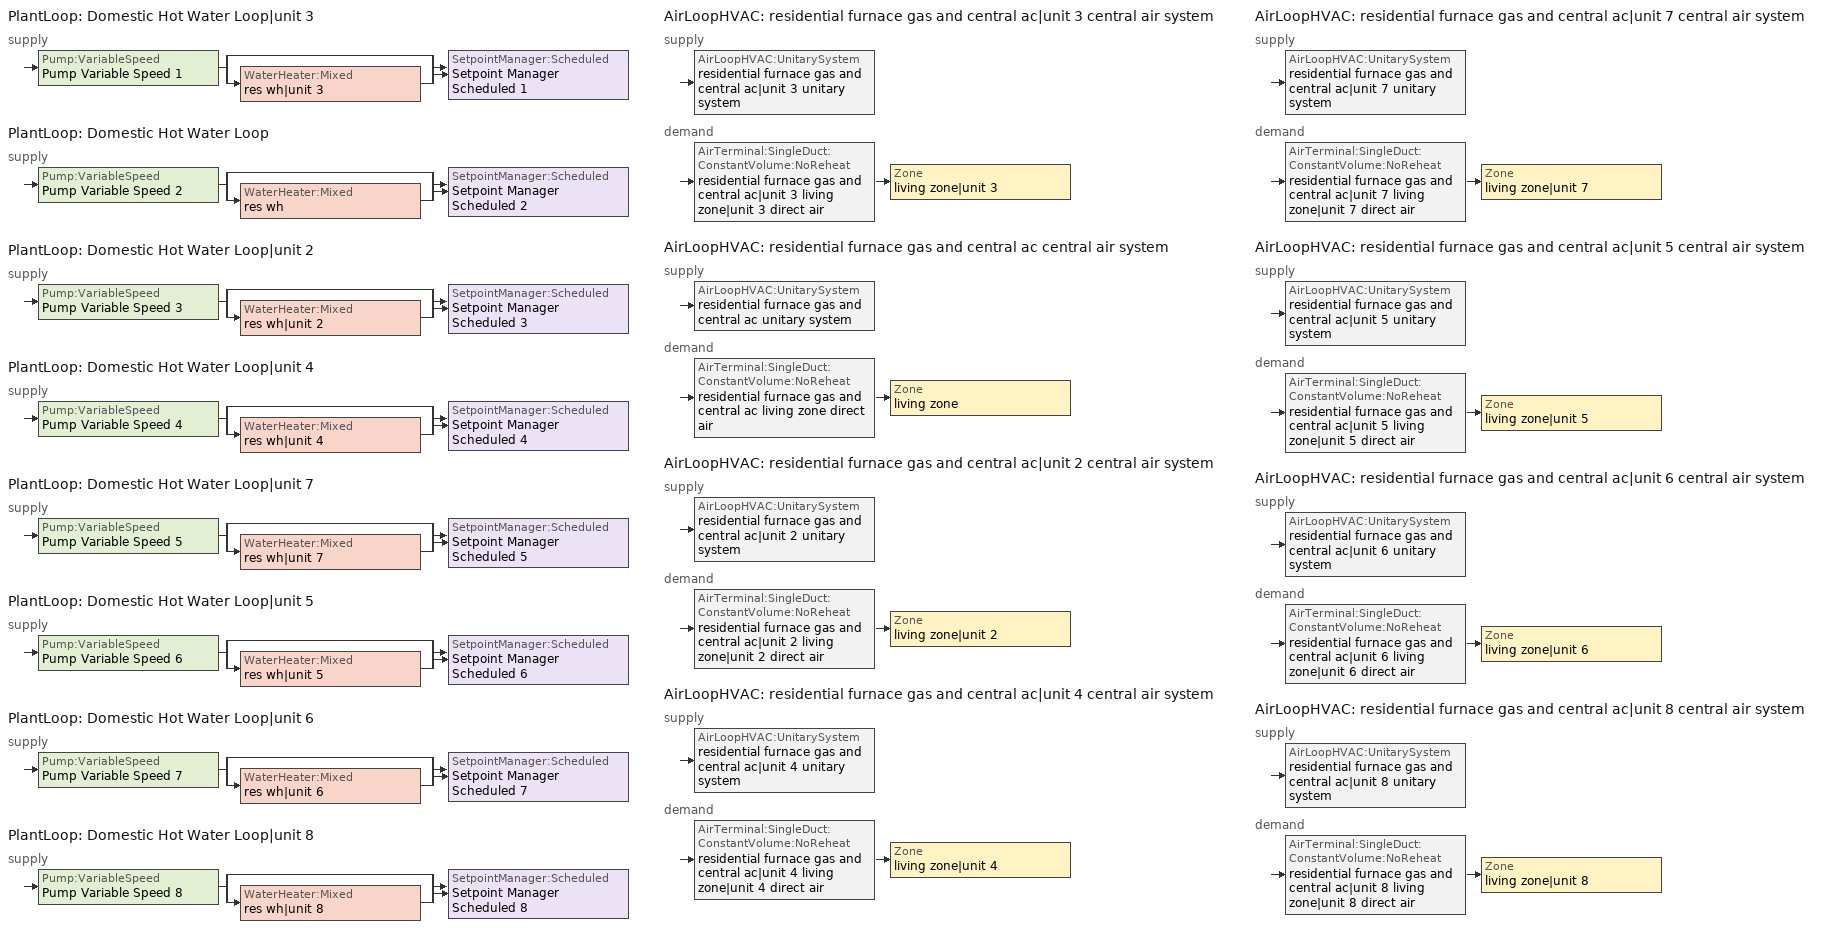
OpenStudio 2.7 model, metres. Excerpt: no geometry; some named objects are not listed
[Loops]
PlantLoop 'Domestic Hot Water Loop|unit 3'
 supply: Pump:VariableSpeed 'Pump Variable Speed 1' > split
  | bypass
  | WaterHeater:Mixed 'res wh|unit 3'
  join > SetpointManager:Scheduled 'Setpoint Manager Scheduled 1'
PlantLoop 'Domestic Hot Water Loop'
 supply: Pump:VariableSpeed 'Pump Variable Speed 2' > split
  | bypass
  | WaterHeater:Mixed 'res wh'
  join > SetpointManager:Scheduled 'Setpoint Manager Scheduled 2'
PlantLoop 'Domestic Hot Water Loop|unit 2'
 supply: Pump:VariableSpeed 'Pump Variable Speed 3' > split
  | bypass
  | WaterHeater:Mixed 'res wh|unit 2'
  join > SetpointManager:Scheduled 'Setpoint Manager Scheduled 3'
PlantLoop 'Domestic Hot Water Loop|unit 4'
 supply: Pump:VariableSpeed 'Pump Variable Speed 4' > split
  | bypass
  | WaterHeater:Mixed 'res wh|unit 4'
  join > SetpointManager:Scheduled 'Setpoint Manager Scheduled 4'
PlantLoop 'Domestic Hot Water Loop|unit 7'
 supply: Pump:VariableSpeed 'Pump Variable Speed 5' > split
  | bypass
  | WaterHeater:Mixed 'res wh|unit 7'
  join > SetpointManager:Scheduled 'Setpoint Manager Scheduled 5'
PlantLoop 'Domestic Hot Water Loop|unit 5'
 supply: Pump:VariableSpeed 'Pump Variable Speed 6' > split
  | bypass
  | WaterHeater:Mixed 'res wh|unit 5'
  join > SetpointManager:Scheduled 'Setpoint Manager Scheduled 6'
PlantLoop 'Domestic Hot Water Loop|unit 6'
 supply: Pump:VariableSpeed 'Pump Variable Speed 7' > split
  | bypass
  | WaterHeater:Mixed 'res wh|unit 6'
  join > SetpointManager:Scheduled 'Setpoint Manager Scheduled 7'
PlantLoop 'Domestic Hot Water Loop|unit 8'
 supply: Pump:VariableSpeed 'Pump Variable Speed 8' > split
  | bypass
  | WaterHeater:Mixed 'res wh|unit 8'
  join > SetpointManager:Scheduled 'Setpoint Manager Scheduled 8'
AirLoopHVAC 'residential furnace gas and central ac|unit 3 central air system'
 supply: AirLoopHVAC:UnitarySystem 'residential furnace gas and central ac|unit 3 unitary system'
 demand: AirTerminal:SingleDuct:ConstantVolume:NoReheat 'residential furnace gas and central ac|unit 3 living zone|unit 3 direct air' > Zone 'living zone|unit 3'
AirLoopHVAC 'residential furnace gas and central ac central air system'
 supply: AirLoopHVAC:UnitarySystem 'residential furnace gas and central ac unitary system'
 demand: AirTerminal:SingleDuct:ConstantVolume:NoReheat 'residential furnace gas and central ac living zone direct air' > Zone 'living zone'
AirLoopHVAC 'residential furnace gas and central ac|unit 2 central air system'
 supply: AirLoopHVAC:UnitarySystem 'residential furnace gas and central ac|unit 2 unitary system'
 demand: AirTerminal:SingleDuct:ConstantVolume:NoReheat 'residential furnace gas and central ac|unit 2 living zone|unit 2 direct air' > Zone 'living zone|unit 2'
AirLoopHVAC 'residential furnace gas and central ac|unit 4 central air system'
 supply: AirLoopHVAC:UnitarySystem 'residential furnace gas and central ac|unit 4 unitary system'
 demand: AirTerminal:SingleDuct:ConstantVolume:NoReheat 'residential furnace gas and central ac|unit 4 living zone|unit 4 direct air' > Zone 'living zone|unit 4'
AirLoopHVAC 'residential furnace gas and central ac|unit 7 central air system'
 supply: AirLoopHVAC:UnitarySystem 'residential furnace gas and central ac|unit 7 unitary system'
 demand: AirTerminal:SingleDuct:ConstantVolume:NoReheat 'residential furnace gas and central ac|unit 7 living zone|unit 7 direct air' > Zone 'living zone|unit 7'
AirLoopHVAC 'residential furnace gas and central ac|unit 5 central air system'
 supply: AirLoopHVAC:UnitarySystem 'residential furnace gas and central ac|unit 5 unitary system'
 demand: AirTerminal:SingleDuct:ConstantVolume:NoReheat 'residential furnace gas and central ac|unit 5 living zone|unit 5 direct air' > Zone 'living zone|unit 5'
AirLoopHVAC 'residential furnace gas and central ac|unit 6 central air system'
 supply: AirLoopHVAC:UnitarySystem 'residential furnace gas and central ac|unit 6 unitary system'
 demand: AirTerminal:SingleDuct:ConstantVolume:NoReheat 'residential furnace gas and central ac|unit 6 living zone|unit 6 direct air' > Zone 'living zone|unit 6'
AirLoopHVAC 'residential furnace gas and central ac|unit 8 central air system'
 supply: AirLoopHVAC:UnitarySystem 'residential furnace gas and central ac|unit 8 unitary system'
 demand: AirTerminal:SingleDuct:ConstantVolume:NoReheat 'residential furnace gas and central ac|unit 8 living zone|unit 8 direct air' > Zone 'living zone|unit 8'
[Sizing:Zone] Zone Cooling Design Supply Air Temperature Input Method=SupplyAirTemperature; Zone Cooling Design Supply Air Temperature {C}=14; Zone Cooling Design Supply Air Temperature Difference {deltaC}=11.11; Zone Heating Design Supply Air Temperature Input Method=SupplyAirTemperature; Zone Heating Design Supply Air Temperature {C}=40; Zone Heating Design Supply Air Temperature Difference {deltaC}=11.11; Zone Cooling Design Supply Air Humidity Ratio {kg-H2O/kg-air}=0.0085; Zone Heating Design Supply Air Humidity Ratio {kg-H2O/kg-air}=0.008; Cooling Design Air Flow Method=DesignDay; Heating Design Air Flow Method=DesignDay; Account for Dedicated Outdoor Air System=No; Dedicated Outdoor Air System Control Strategy=NeutralSupplyAir; Dedicated Outdoor Air Low Setpoint Temperature for Design {C}=autosize; Dedicated Outdoor Air High Setpoint Temperature for Design {C}=autosize
living zone; living zone|unit 2; living zone|unit 3; living zone|unit 4; living zone|unit 5; living zone|unit 6; living zone|unit 7; living zone|unit 8
[Zone equipment]
living zone: residential furnace gas and central ac living zone direct air
living zone|unit 2: residential furnace gas and central ac|unit 2 living zone|unit 2 direct air
living zone|unit 3: residential furnace gas and central ac|unit 3 living zone|unit 3 direct air
living zone|unit 4: residential furnace gas and central ac|unit 4 living zone|unit 4 direct air
living zone|unit 5: residential furnace gas and central ac|unit 5 living zone|unit 5 direct air
living zone|unit 6: residential furnace gas and central ac|unit 6 living zone|unit 6 direct air
living zone|unit 7: residential furnace gas and central ac|unit 7 living zone|unit 7 direct air
living zone|unit 8: residential furnace gas and central ac|unit 8 living zone|unit 8 direct air
[PlantLoop] Glycol Concentration=0; Maximum Loop Flow Rate {m3/s}=0.01; Plant Loop Volume {m3}=0.003; Load Distribution Scheme=Optimal
Domestic Hot Water Loop|unit 3; Domestic Hot Water Loop; Domestic Hot Water Loop|unit 2; Domestic Hot Water Loop|unit 4; Domestic Hot Water Loop|unit 7; Domestic Hot Water Loop|unit 5; Domestic Hot Water Loop|unit 6; Domestic Hot Water Loop|unit 8
[Sizing:Plant] Loop Type=Heating; Design Loop Exit Temperature {C}=52.6667; Loop Design Temperature Difference {deltaC}=5.55556; Sizing Option=NonCoincident; Zone Timesteps in Averaging Window=1; Coincident Sizing Factor Mode=None
Domestic Hot Water Loop|unit 3; Domestic Hot Water Loop; Domestic Hot Water Loop|unit 2; Domestic Hot Water Loop|unit 4; Domestic Hot Water Loop|unit 7; Domestic Hot Water Loop|unit 5; Domestic Hot Water Loop|unit 6; Domestic Hot Water Loop|unit 8
[Pump:VariableSpeed] Rated Flow Rate {m3/s}=0.01; Rated Pump Head {Pa}=1; Rated Power Consumption {W}=0; Motor Efficiency=1; Fraction of Motor Inefficiencies to Fluid Stream=0; Coefficient 1 of the Part Load Performance Curve=0; Coefficient 2 of the Part Load Performance Curve=1; Coefficient 3 of the Part Load Performance Curve=0; Coefficient 4 of the Part Load Performance Curve=0; Pump Control Type=Intermittent; Skin Loss Radiative Fraction=0.5; Design Power Sizing Method=PowerPerFlowPerPressure; Design Electric Power per Unit Flow Rate {W/(m3/s)}=348701.1; Design Shaft Power per Unit Flow Rate per Unit Head {W-s/m3-Pa}=1.28205; Design Minimum Flow Rate Fraction=0
Pump Variable Speed 1; Pump Variable Speed 2; Pump Variable Speed 3; Pump Variable Speed 4; Pump Variable Speed 5; Pump Variable Speed 6; Pump Variable Speed 7; Pump Variable Speed 8
[SetpointManager:Scheduled] Control Variable=Temperature
Name | Schedule
Setpoint Manager Scheduled 1 | dhw temp
Setpoint Manager Scheduled 2 | dhw temp 1
Setpoint Manager Scheduled 3 | dhw temp 2
Setpoint Manager Scheduled 4 | dhw temp 3
Setpoint Manager Scheduled 5 | dhw temp 4
Setpoint Manager Scheduled 6 | dhw temp 5
Setpoint Manager Scheduled 7 | dhw temp 6
Setpoint Manager Scheduled 8 | dhw temp 7
[WaterHeater:Mixed] Tank Volume {m3}=0.143846; Deadband Temperature Difference {deltaC}=2; Maximum Temperature Limit {C}=99; Heater Control Type=Cycle; Heater Maximum Capacity {W}=11722.8; Heater Minimum Capacity {W}=0; Heater Fuel Type=NaturalGas; Heater Thermal Efficiency=0.773298; Off Cycle Parasitic Fuel Consumption Rate {W}=0; Off Cycle Parasitic Fuel Type=Electricity; Off Cycle Parasitic Heat Fraction to Tank=0; On Cycle Parasitic Fuel Consumption Rate {W}=0; On Cycle Parasitic Fuel Type=Electricity; On Cycle Parasitic Heat Fraction to Tank=0; Ambient Temperature Indicator=ThermalZone; Ambient Temperature Thermal Zone=unfinished basement zone; Off Cycle Loss Coefficient to Ambient Temperature {W/K}=4.15693; Off Cycle Loss Fraction to Thermal Zone=0.64; On Cycle Loss Coefficient to Ambient Temperature {W/K}=4.15693; On Cycle Loss Fraction to Thermal Zone=1; Use Side Effectiveness=1; Source Side Effectiveness=1; Use Side Design Flow Rate {m3/s}=autosize; Source Side Design Flow Rate {m3/s}=autosize; Indirect Water Heating Recovery Time {hr}=1.5; Source Side Flow Control Mode=IndirectHeatPrimarySetpoint
Name | Setpoint Temperature Schedule
res wh|unit 3 | WH Setpoint Temp
res wh | WH Setpoint Temp 1
res wh|unit 2 | WH Setpoint Temp 2
res wh|unit 4 | WH Setpoint Temp 3
res wh|unit 7 | WH Setpoint Temp 4
res wh|unit 5 | WH Setpoint Temp 5
res wh|unit 6 | WH Setpoint Temp 6
res wh|unit 8 | WH Setpoint Temp 7
[Coil:Heating:Gas] Availability Schedule=residential heating season; Gas Burner Efficiency=0.78; Nominal Capacity {W}=AutoSize; Parasitic Electric Load {W}=76; Parasitic Gas Load {W}=0; Fuel Type=NaturalGas
residential furnace gas|unit 3 heating coil; residential furnace gas heating coil; residential furnace gas|unit 2 heating coil; residential furnace gas|unit 4 heating coil; residential furnace gas|unit 7 heating coil; residential furnace gas|unit 5 heating coil; residential furnace gas|unit 6 heating coil; residential furnace gas|unit 8 heating coil
[Coil:Cooling:DX:SingleSpeed] Availability Schedule=residential cooling season; Rated Total Cooling Capacity {W}=autosize; Rated Sensible Heat Ratio=0.740403; Rated COP {W/W}=3.95054; Rated Air Flow Rate {m3/s}=autosize; Rated Evaporator Fan Power Per Volume Flow Rate {W/(m3/s)}=773.391; Nominal Time for Condensate Removal to Begin {s}=1000; Ratio of Initial Moisture Evaporation Rate and Steady State Latent Capacity=1.5; Maximum Cycling Rate {cycles/hr}=3; Latent Capacity Time Constant {s}=45; Condenser Type=AirCooled; Evaporative Condenser Effectiveness=0; Evaporative Condenser Air Flow Rate {m3/s}=Autosize; Evaporative Condenser Pump Rated Power Consumption {W}=Autosize; Crankcase Heater Capacity {W}=0; Maximum Outdoor Dry-Bulb Temperature for Crankcase Heater Operation {C}=12.7778; Basin Heater Capacity {W/K}=0; Basin Heater Setpoint Temperature {C}=10
Name | Total Cooling Capacity Function of Temperature Curve | Total Cooling Capacity Function of Flow Fraction Curve | Energy Input Ratio Function of Temperature Curve | Energy Input Ratio Function of Flow Fraction Curve | Part Load Fraction Correlation Curve
residential central ac|unit 3 cooling coil | Cool-Cap-fT1 | Cool-Cap-fFF1 | Cool-EIR-fT1 | Cool-EIR-fFF1 | Cool-PLF-fPLR1
residential central ac cooling coil | Cool-Cap-fT1 1 | Cool-Cap-fFF1 1 | Cool-EIR-fT1 1 | Cool-EIR-fFF1 1 | Cool-PLF-fPLR1 1
residential central ac|unit 2 cooling coil | Cool-Cap-fT1 2 | Cool-Cap-fFF1 2 | Cool-EIR-fT1 2 | Cool-EIR-fFF1 2 | Cool-PLF-fPLR1 2
residential central ac|unit 4 cooling coil | Cool-Cap-fT1 3 | Cool-Cap-fFF1 3 | Cool-EIR-fT1 3 | Cool-EIR-fFF1 3 | Cool-PLF-fPLR1 3
residential central ac|unit 7 cooling coil | Cool-Cap-fT1 4 | Cool-Cap-fFF1 4 | Cool-EIR-fT1 4 | Cool-EIR-fFF1 4 | Cool-PLF-fPLR1 4
residential central ac|unit 5 cooling coil | Cool-Cap-fT1 5 | Cool-Cap-fFF1 5 | Cool-EIR-fT1 5 | Cool-EIR-fFF1 5 | Cool-PLF-fPLR1 5
residential central ac|unit 6 cooling coil | Cool-Cap-fT1 6 | Cool-Cap-fFF1 6 | Cool-EIR-fT1 6 | Cool-EIR-fFF1 6 | Cool-PLF-fPLR1 6
residential central ac|unit 8 cooling coil | Cool-Cap-fT1 7 | Cool-Cap-fFF1 7 | Cool-EIR-fT1 7 | Cool-EIR-fFF1 7 | Cool-PLF-fPLR1 7
[Fan:OnOff] Availability Schedule=Always On Discrete; Fan Total Efficiency=0.75; Pressure Rise {Pa}=794.58; Maximum Flow Rate {m3/s}=autosize; Motor Efficiency=1; Motor In Airstream Fraction=1
Name | Fan Power Ratio Function of Speed Ratio Curve | Fan Efficiency Ratio Function of Speed Ratio Curve
residential furnace gas and central ac|unit 3 supply fan | Fan On Off Power Curve 8 | Fan On Off Efficiency Curve 8
residential furnace gas and central ac supply fan | Fan On Off Power Curve 9 | Fan On Off Efficiency Curve 9
residential furnace gas and central ac|unit 2 supply fan | Fan On Off Power Curve 10 | Fan On Off Efficiency Curve 10
residential furnace gas and central ac|unit 4 supply fan | Fan On Off Power Curve 11 | Fan On Off Efficiency Curve 11
residential furnace gas and central ac|unit 7 supply fan | Fan On Off Power Curve 12 | Fan On Off Efficiency Curve 12
residential furnace gas and central ac|unit 5 supply fan | Fan On Off Power Curve 13 | Fan On Off Efficiency Curve 13
residential furnace gas and central ac|unit 6 supply fan | Fan On Off Power Curve 14 | Fan On Off Efficiency Curve 14
residential furnace gas and central ac|unit 8 supply fan | Fan On Off Power Curve 15 | Fan On Off Efficiency Curve 15
[AirLoopHVAC:UnitarySystem] Control Type=Load; Dehumidification Control Type=None; Availability Schedule=Always On Discrete; Fan Placement=BlowThrough; Supply Air Fan Operating Mode Schedule=Always Off Discrete; DX Heating Coil Sizing Ratio=1; Use DOAS DX Cooling Coil=No; DOAS DX Cooling Coil Leaving Minimum Air Temperature {C}=2; Latent Load Control=SensibleOnlyLoadControl; Supply Air Flow Rate During Cooling Operation {m3/s}=autosize; Supply Air Flow Rate During Heating Operation {m3/s}=autosize; Supply Air Flow Rate When No Cooling or Heating is Required {m3/s}=0; Maximum Supply Air Temperature {C}=48.8889; Maximum Outdoor Dry-Bulb Temperature for Supplemental Heater Operation {C}=21; Maximum Cycling Rate {cycles/hr}=2.5; Heat Pump Time Constant {s}=60; Fraction of On-Cycle Power Use=0.01; Heat Pump Fan Delay Time {s}=60; Ancilliary On-Cycle Electric Power {W}=0; Ancilliary Off-Cycle Electric Power {W}=0
Name | Controlling Zone or Thermostat Location | Supply Fan | Heating Coil | Cooling Coil
residential furnace gas and central ac|unit 3 unitary system | living zone|unit 3 | residential furnace gas and central ac|unit 3 supply fan | residential furnace gas|unit 3 heating coil | residential central ac|unit 3 cooling coil
residential furnace gas and central ac unitary system | living zone | residential furnace gas and central ac supply fan | residential furnace gas heating coil | residential central ac cooling coil
residential furnace gas and central ac|unit 2 unitary system | living zone|unit 2 | residential furnace gas and central ac|unit 2 supply fan | residential furnace gas|unit 2 heating coil | residential central ac|unit 2 cooling coil
residential furnace gas and central ac|unit 4 unitary system | living zone|unit 4 | residential furnace gas and central ac|unit 4 supply fan | residential furnace gas|unit 4 heating coil | residential central ac|unit 4 cooling coil
residential furnace gas and central ac|unit 7 unitary system | living zone|unit 7 | residential furnace gas and central ac|unit 7 supply fan | residential furnace gas|unit 7 heating coil | residential central ac|unit 7 cooling coil
residential furnace gas and central ac|unit 5 unitary system | living zone|unit 5 | residential furnace gas and central ac|unit 5 supply fan | residential furnace gas|unit 5 heating coil | residential central ac|unit 5 cooling coil
residential furnace gas and central ac|unit 6 unitary system | living zone|unit 6 | residential furnace gas and central ac|unit 6 supply fan | residential furnace gas|unit 6 heating coil | residential central ac|unit 6 cooling coil
residential furnace gas and central ac|unit 8 unitary system | living zone|unit 8 | residential furnace gas and central ac|unit 8 supply fan | residential furnace gas|unit 8 heating coil | residential central ac|unit 8 cooling coil
[AirLoopHVAC] Availability Schedule=Always On Discrete; Design Supply Air Flow Rate {m3/s}=AutoSize
residential furnace gas and central ac|unit 3 central air system; residential furnace gas and central ac central air system; residential furnace gas and central ac|unit 2 central air system; residential furnace gas and central ac|unit 4 central air system; residential furnace gas and central ac|unit 7 central air system; residential furnace gas and central ac|unit 5 central air system; residential furnace gas and central ac|unit 6 central air system; residential furnace gas and central ac|unit 8 central air system
[Sizing:System] Type of Load to Size On=Sensible; Design Outdoor Air Flow Rate {m3/s}=Autosize; Central Heating Maximum System Air Flow Ratio=0.3; Preheat Design Temperature {C}=7; Preheat Design Humidity Ratio {kg-H2O/kg-Air}=0.008; Precool Design Temperature {C}=12.8; Precool Design Humidity Ratio {kg-H2O/kg-Air}=0.008; Central Cooling Design Supply Air Temperature {C}=12.8; Central Heating Design Supply Air Temperature {C}=16.7; Sizing Option=NonCoincident; 100% Outdoor Air in Cooling=Yes; 100% Outdoor Air in Heating=Yes; Central Cooling Design Supply Air Humidity Ratio {kg-H2O/kg-Air}=0.0085; Central Heating Design Supply Air Humidity Ratio {kg-H2O/kg-Air}=0.008; Cooling Design Air Flow Method=DesignDay; Cooling Design Air Flow Rate {m3/s}=0; Heating Design Air Flow Method=DesignDay; Heating Design Air Flow Rate {m3/s}=0; System Outdoor Air Method=ZoneSum; Zone Maximum Outdoor Air Fraction=1; Cooling Supply Air Flow Rate Per Floor Area {m3/s-m2}=0.00996765; Cooling Fraction of Autosized Cooling Supply Air Flow Rate=1; Cooling Supply Air Flow Rate Per Unit Cooling Capacity {m3/s-W}=3.94755e-05; Heating Supply Air Flow Rate Per Floor Area {m3/s-m2}=0.00996765; Heating Fraction of Autosized Heating Supply Air Flow Rate=1; Heating Fraction of Autosized Cooling Supply Air Flow Rate=1; Heating Supply Air Flow Rate Per Unit Heating Capacity {m3/s-W}=3.15882e-05; Cooling Design Capacity Method=CoolingDesignCapacity; Cooling Design Capacity {W}=autosize; Cooling Design Capacity Per Floor Area {W/m2}=234.7; Fraction of Autosized Cooling Design Capacity=1; Heating Design Capacity Method=HeatingDesignCapacity; Heating Design Capacity {W}=autosize; Heating Design Capacity Per Floor Area {W/m2}=157; Fraction of Autosized Heating Design Capacity=1; Central Cooling Capacity Control Method=OnOff
residential furnace gas and central ac|unit 3 central air system; residential furnace gas and central ac central air system; residential furnace gas and central ac|unit 2 central air system; residential furnace gas and central ac|unit 4 central air system; residential furnace gas and central ac|unit 7 central air system; residential furnace gas and central ac|unit 5 central air system; residential furnace gas and central ac|unit 6 central air system; residential furnace gas and central ac|unit 8 central air system
[AirTerminal:SingleDuct:ConstantVolume:NoReheat] Availability Schedule=Always On Discrete; Maximum Air Flow Rate {m3/s}=AutoSize
residential furnace gas and central ac|unit 3 living zone|unit 3 direct air; residential furnace gas and central ac living zone direct air; residential furnace gas and central ac|unit 2 living zone|unit 2 direct air; residential furnace gas and central ac|unit 4 living zone|unit 4 direct air; residential furnace gas and central ac|unit 7 living zone|unit 7 direct air; residential furnace gas and central ac|unit 5 living zone|unit 5 direct air; residential furnace gas and central ac|unit 6 living zone|unit 6 direct air; residential furnace gas and central ac|unit 8 living zone|unit 8 direct air
[EnergyManagementSystem:Sensor]
Name | Output Variable or Output Meter Index Key | Output Variable or Output Meter
res_af_3_tin_s | living zone|unit 3 | Zone Mean Air Temperature
res_af_3_tt_s | living zone|unit 3 | Zone Outdoor Air Drybulb Temperature
res_ds_3_win_s | living zone|unit 3 | Zone Mean Air Humidity Ratio
res_af_1_tin_s | living zone | Zone Mean Air Temperature
res_af_1_tt_s | living zone | Zone Outdoor Air Drybulb Temperature
res_ds_1_win_s | living zone | Zone Mean Air Humidity Ratio
res_af_2_tin_s | living zone|unit 2 | Zone Mean Air Temperature
res_af_2_tt_s | living zone|unit 2 | Zone Outdoor Air Drybulb Temperature
res_ds_2_win_s | living zone|unit 2 | Zone Mean Air Humidity Ratio
res_af_4_tin_s | living zone|unit 4 | Zone Mean Air Temperature
res_af_4_tt_s | living zone|unit 4 | Zone Outdoor Air Drybulb Temperature
res_ds_4_win_s | living zone|unit 4 | Zone Mean Air Humidity Ratio
res_af_7_tin_s | living zone|unit 7 | Zone Mean Air Temperature
res_af_7_tt_s | living zone|unit 7 | Zone Outdoor Air Drybulb Temperature
res_ds_7_win_s | living zone|unit 7 | Zone Mean Air Humidity Ratio
res_af_5_tin_s | living zone|unit 5 | Zone Mean Air Temperature
res_af_5_tt_s | living zone|unit 5 | Zone Outdoor Air Drybulb Temperature
res_ds_5_win_s | living zone|unit 5 | Zone Mean Air Humidity Ratio
res_af_6_tin_s | living zone|unit 6 | Zone Mean Air Temperature
res_af_6_tt_s | living zone|unit 6 | Zone Outdoor Air Drybulb Temperature
res_ds_6_win_s | living zone|unit 6 | Zone Mean Air Humidity Ratio
res_af_8_tin_s | living zone|unit 8 | Zone Mean Air Temperature
res_af_8_tt_s | living zone|unit 8 | Zone Outdoor Air Drybulb Temperature
res_ds_8_win_s | living zone|unit 8 | Zone Mean Air Humidity Ratio
[EnergyManagementSystem:Program]
res_infil_1_program: Set p_m = 0.14; Set p_s = 0.22; Set s_m = 270; Set s_s = 370; Set z_m = 9.99744; Set z_s = 2.4384; Set f_t = (((s_m/z_m)^p_m)*((z_s/s_s)^p_s)); Set Tdiff = res_af_1_tin_s-res_af_1_tt_s; Set dT = @Abs Tdiff; Set c = 0.047; Set Cs = 0.0471; Set Cw = 0.1406; Set n = 0.67; Set sft = (f_t*0.9); Set temp1 = ((c*Cw)*((sft*res_af_vw_s)^(2*n)))^2; Set Qn = (((c*Cs*(dT^n))^2)+temp1)^0.5; Set Tdiff = res_af_1_tin_s-res_af_1_tt_s; Set dT = @Abs Tdiff; Set QWHV = res_infil_1_wh_sch_s*0.0184; Set Qrange = res_infil_1_range_sch_s*0.0472; Set Qdryer = 0.0; Set Qbath = res_infil_1_bath_sch_s*0.0472; Set QhpwhOut = 0; Set QhpwhIn = 0; Set QductsOut = res_ds_1_lk_ret_fan_equiv; Set QductsIn = res_ds_1_lk_sup_fan_equiv; Set Qout = QWHV+Qrange+Qbath+Qdryer+QhpwhOut+QductsOut; Set Qin = QhpwhIn+QductsIn; Set Qu = (@Abs (Qout-Qin)); Set Qb = (@Min Qout Qin); Set faneff_wh = 0.9438948864000002; Set res_infil_1_house_fan_act = (QWHV*300)/faneff_wh; Set faneff_sp = 0.4719474432000001; Set res_infil_1_range_fan_act = (Qrange*300)/faneff_sp; Set res_infil_1_bath_fan_act = (Qbath*300)/faneff_sp; Set Q_acctd_for_elsewhere = QhpwhOut+QhpwhIn+QductsOut+QductsIn; Set res_infil_1_flow_act = (((Qu^2)+(Qn^2))^0.5)-Q_acctd_for_elsewhere; Set res_infil_1_flow_act = (@Max res_infil_1_flow_act 0)
res_nv_2_program: Set Tdiff = res_af_2_tin_s-res_af_2_tt_s; Set dT = (@Abs Tdiff); Set pt = (@RhFnTdbWPb res_af_2_tt_s res_nv_wt_s res_nv_pb_s); Set NVA = 3371.437514475086; Set Cs = 8.963020389461627e-05; Set Cw = 0.00019952631717120038; Set MNV = 1.1326738636800016; Set MHR = 0.0115; Set MRH = 0.7; Set temp1 = (res_nv_2_nva_s*NVA); Set SGNV = temp1*((((Cs*dT)+(Cw*(res_af_vw_s^2)))^0.5)/1000); If (res_nv_wt_s<MHR) && (pt<MRH) && (res_af_2_tin_s>res_nv_2_sp_s); Set temp2 = (res_af_2_tin_s-res_nv_2_sp_s); Set NVadj1 = temp2/(res_af_2_tin_s-res_af_2_tt_s); Set NVadj2 = (@Min NVadj1 1); Set NVadj3 = (@Max NVadj2 0); Set NVadj = SGNV*NVadj3; Set res_nv_2_flow_act = (@Min NVadj MNV); Else; Set res_nv_2_flow_act = 0; EndIf
res_ds_2_program: Set res_ds_2_lk_sup_fan_equiv = 0; Set res_ds_2_lk_ret_fan_equiv = 0
res_infil_2_program: Set p_m = 0.14; Set p_s = 0.22; Set s_m = 270; Set s_s = 370; Set z_m = 9.99744; Set z_s = 2.4384; Set f_t = (((s_m/z_m)^p_m)*((z_s/s_s)^p_s)); Set Tdiff = res_af_2_tin_s-res_af_2_tt_s; Set dT = @Abs Tdiff; Set c = 0.047; Set Cs = 0.0471; Set Cw = 0.1406; Set n = 0.67; Set sft = (f_t*0.9); Set temp1 = ((c*Cw)*((sft*res_af_vw_s)^(2*n)))^2; Set Qn = (((c*Cs*(dT^n))^2)+temp1)^0.5; Set Tdiff = res_af_2_tin_s-res_af_2_tt_s; Set dT = @Abs Tdiff; Set QWHV = res_infil_2_wh_sch_s*0.0184; Set Qrange = res_infil_2_range_sch_s*0.0472; Set Qdryer = 0.0; Set Qbath = res_infil_2_bath_sch_s*0.0472; Set QhpwhOut = 0; Set QhpwhIn = 0; Set QductsOut = res_ds_2_lk_ret_fan_equiv; Set QductsIn = res_ds_2_lk_sup_fan_equiv; Set Qout = QWHV+Qrange+Qbath+Qdryer+QhpwhOut+QductsOut; Set Qin = QhpwhIn+QductsIn; Set Qu = (@Abs (Qout-Qin)); Set Qb = (@Min Qout Qin); Set faneff_wh = 0.9438948864000002; Set res_infil_2_house_fan_act = (QWHV*300)/faneff_wh; Set faneff_sp = 0.4719474432000001; Set res_infil_2_range_fan_act = (Qrange*300)/faneff_sp; Set res_infil_2_bath_fan_act = (Qbath*300)/faneff_sp; Set Q_acctd_for_elsewhere = QhpwhOut+QhpwhIn+QductsOut+QductsIn; Set res_infil_2_flow_act = (((Qu^2)+(Qn^2))^0.5)-Q_acctd_for_elsewhere; Set res_infil_2_flow_act = (@Max res_infil_2_flow_act 0)
res_nv_4_program: Set Tdiff = res_af_4_tin_s-res_af_4_tt_s; Set dT = (@Abs Tdiff); Set pt = (@RhFnTdbWPb res_af_4_tt_s res_nv_wt_s res_nv_pb_s); Set NVA = 1123.812504825031; Set Cs = 8.963020389461627e-05; Set Cw = 0.00019952631717120038; Set MNV = 1.132673863680005; Set MHR = 0.0115; Set MRH = 0.7; Set temp1 = (res_nv_4_nva_s*NVA); Set SGNV = temp1*((((Cs*dT)+(Cw*(res_af_vw_s^2)))^0.5)/1000); If (res_nv_wt_s<MHR) && (pt<MRH) && (res_af_4_tin_s>res_nv_4_sp_s); Set temp2 = (res_af_4_tin_s-res_nv_4_sp_s); Set NVadj1 = temp2/(res_af_4_tin_s-res_af_4_tt_s); Set NVadj2 = (@Min NVadj1 1); Set NVadj3 = (@Max NVadj2 0); Set NVadj = SGNV*NVadj3; Set res_nv_4_flow_act = (@Min NVadj MNV); Else; Set res_nv_4_flow_act = 0; EndIf
res_ds_4_program: Set res_ds_4_lk_sup_fan_equiv = 0; Set res_ds_4_lk_ret_fan_equiv = 0
res_infil_4_program: Set p_m = 0.14; Set p_s = 0.22; Set s_m = 270; Set s_s = 370; Set z_m = 9.99744; Set z_s = 2.4384; Set f_t = (((s_m/z_m)^p_m)*((z_s/s_s)^p_s)); Set Tdiff = res_af_4_tin_s-res_af_4_tt_s; Set dT = @Abs Tdiff; Set c = 0.0157; Set Cs = 0.0471; Set Cw = 0.1406; Set n = 0.67; Set sft = (f_t*0.9); Set temp1 = ((c*Cw)*((sft*res_af_vw_s)^(2*n)))^2; Set Qn = (((c*Cs*(dT^n))^2)+temp1)^0.5; Set Tdiff = res_af_4_tin_s-res_af_4_tt_s; Set dT = @Abs Tdiff; Set QWHV = res_infil_4_wh_sch_s*0.0184; Set Qrange = res_infil_4_range_sch_s*0.0472; Set Qdryer = 0.0; Set Qbath = res_infil_4_bath_sch_s*0.0472; Set QhpwhOut = 0; Set QhpwhIn = 0; Set QductsOut = res_ds_4_lk_ret_fan_equiv; Set QductsIn = res_ds_4_lk_sup_fan_equiv; Set Qout = QWHV+Qrange+Qbath+Qdryer+QhpwhOut+QductsOut; Set Qin = QhpwhIn+QductsIn; Set Qu = (@Abs (Qout-Qin)); Set Qb = (@Min Qout Qin); Set faneff_wh = 0.9438948864000002; Set res_infil_4_house_fan_act = (QWHV*300)/faneff_wh; Set faneff_sp = 0.4719474432000001; Set res_infil_4_range_fan_act = (Qrange*300)/faneff_sp; Set res_infil_4_bath_fan_act = (Qbath*300)/faneff_sp; Set Q_acctd_for_elsewhere = QhpwhOut+QhpwhIn+QductsOut+QductsIn; Set res_infil_4_flow_act = (((Qu^2)+(Qn^2))^0.5)-Q_acctd_for_elsewhere; Set res_infil_4_flow_act = (@Max res_infil_4_flow_act 0)
res_nv_7_program: Set Tdiff = res_af_7_tin_s-res_af_7_tt_s; Set dT = (@Abs Tdiff); Set pt = (@RhFnTdbWPb res_af_7_tt_s res_nv_wt_s res_nv_pb_s); Set NVA = 3371.437514475061; Set Cs = 8.963020389461627e-05; Set Cw = 0.00019952631717120038; Set MNV = 1.1326738636800038; Set MHR = 0.0115; Set MRH = 0.7; Set temp1 = (res_nv_7_nva_s*NVA); Set SGNV = temp1*((((Cs*dT)+(Cw*(res_af_vw_s^2)))^0.5)/1000); If (res_nv_wt_s<MHR) && (pt<MRH) && (res_af_7_tin_s>res_nv_7_sp_s); Set temp2 = (res_af_7_tin_s-res_nv_7_sp_s); Set NVadj1 = temp2/(res_af_7_tin_s-res_af_7_tt_s); Set NVadj2 = (@Min NVadj1 1); Set NVadj3 = (@Max NVadj2 0); Set NVadj = SGNV*NVadj3; Set res_nv_7_flow_act = (@Min NVadj MNV); Else; Set res_nv_7_flow_act = 0; EndIf
res_ds_7_program: Set res_ds_7_lk_sup_fan_equiv = 0; Set res_ds_7_lk_ret_fan_equiv = 0
res_infil_7_program: Set p_m = 0.14; Set p_s = 0.22; Set s_m = 270; Set s_s = 370; Set z_m = 9.99744; Set z_s = 2.4384; Set f_t = (((s_m/z_m)^p_m)*((z_s/s_s)^p_s)); Set Tdiff = res_af_7_tin_s-res_af_7_tt_s; Set dT = @Abs Tdiff; Set c = 0.047; Set Cs = 0.0471; Set Cw = 0.1406; Set n = 0.67; Set sft = (f_t*0.9); Set temp1 = ((c*Cw)*((sft*res_af_vw_s)^(2*n)))^2; Set Qn = (((c*Cs*(dT^n))^2)+temp1)^0.5; Set Tdiff = res_af_7_tin_s-res_af_7_tt_s; Set dT = @Abs Tdiff; Set QWHV = res_infil_7_wh_sch_s*0.0184; Set Qrange = res_infil_7_range_sch_s*0.0472; Set Qdryer = 0.0; Set Qbath = res_infil_7_bath_sch_s*0.0472; Set QhpwhOut = 0; Set QhpwhIn = 0; Set QductsOut = res_ds_7_lk_ret_fan_equiv; Set QductsIn = res_ds_7_lk_sup_fan_equiv; Set Qout = QWHV+Qrange+Qbath+Qdryer+QhpwhOut+QductsOut; Set Qin = QhpwhIn+QductsIn; Set Qu = (@Abs (Qout-Qin)); Set Qb = (@Min Qout Qin); Set faneff_wh = 0.9438948864000002; Set res_infil_7_house_fan_act = (QWHV*300)/faneff_wh; Set faneff_sp = 0.4719474432000001; Set res_infil_7_range_fan_act = (Qrange*300)/faneff_sp; Set res_infil_7_bath_fan_act = (Qbath*300)/faneff_sp; Set Q_acctd_for_elsewhere = QhpwhOut+QhpwhIn+QductsOut+QductsIn; Set res_infil_7_flow_act = (((Qu^2)+(Qn^2))^0.5)-Q_acctd_for_elsewhere; Set res_infil_7_flow_act = (@Max res_infil_7_flow_act 0)
res_nv_5_program: Set Tdiff = res_af_5_tin_s-res_af_5_tt_s; Set dT = (@Abs Tdiff); Set pt = (@RhFnTdbWPb res_af_5_tt_s res_nv_wt_s res_nv_pb_s); Set NVA = 1123.8125048250233; Set Cs = 8.963020389461627e-05; Set Cw = 0.00019952631717120038; Set MNV = 1.132673863680003; Set MHR = 0.0115; Set MRH = 0.7; Set temp1 = (res_nv_5_nva_s*NVA); Set SGNV = temp1*((((Cs*dT)+(Cw*(res_af_vw_s^2)))^0.5)/1000); If (res_nv_wt_s<MHR) && (pt<MRH) && (res_af_5_tin_s>res_nv_5_sp_s); Set temp2 = (res_af_5_tin_s-res_nv_5_sp_s); Set NVadj1 = temp2/(res_af_5_tin_s-res_af_5_tt_s); Set NVadj2 = (@Min NVadj1 1); Set NVadj3 = (@Max NVadj2 0); Set NVadj = SGNV*NVadj3; Set res_nv_5_flow_act = (@Min NVadj MNV); Else; Set res_nv_5_flow_act = 0; EndIf
res_ds_5_program: Set res_ds_5_lk_sup_fan_equiv = 0; Set res_ds_5_lk_ret_fan_equiv = 0
res_infil_5_program: Set p_m = 0.14; Set p_s = 0.22; Set s_m = 270; Set s_s = 370; Set z_m = 9.99744; Set z_s = 2.4384; Set f_t = (((s_m/z_m)^p_m)*((z_s/s_s)^p_s)); Set Tdiff = res_af_5_tin_s-res_af_5_tt_s; Set dT = @Abs Tdiff; Set c = 0.0157; Set Cs = 0.0471; Set Cw = 0.1406; Set n = 0.67; Set sft = (f_t*0.9); Set temp1 = ((c*Cw)*((sft*res_af_vw_s)^(2*n)))^2; Set Qn = (((c*Cs*(dT^n))^2)+temp1)^0.5; Set Tdiff = res_af_5_tin_s-res_af_5_tt_s; Set dT = @Abs Tdiff; Set QWHV = res_infil_5_wh_sch_s*0.0184; Set Qrange = res_infil_5_range_sch_s*0.0472; Set Qdryer = 0.0; Set Qbath = res_infil_5_bath_sch_s*0.0472; Set QhpwhOut = 0; Set QhpwhIn = 0; Set QductsOut = res_ds_5_lk_ret_fan_equiv; Set QductsIn = res_ds_5_lk_sup_fan_equiv; Set Qout = QWHV+Qrange+Qbath+Qdryer+QhpwhOut+QductsOut; Set Qin = QhpwhIn+QductsIn; Set Qu = (@Abs (Qout-Qin)); Set Qb = (@Min Qout Qin); Set faneff_wh = 0.9438948864000002; Set res_infil_5_house_fan_act = (QWHV*300)/faneff_wh; Set faneff_sp = 0.4719474432000001; Set res_infil_5_range_fan_act = (Qrange*300)/faneff_sp; Set res_infil_5_bath_fan_act = (Qbath*300)/faneff_sp; Set Q_acctd_for_elsewhere = QhpwhOut+QhpwhIn+QductsOut+QductsIn; Set res_infil_5_flow_act = (((Qu^2)+(Qn^2))^0.5)-Q_acctd_for_elsewhere; Set res_infil_5_flow_act = (@Max res_infil_5_flow_act 0)
res_nv_6_program: Set Tdiff = res_af_6_tin_s-res_af_6_tt_s; Set dT = (@Abs Tdiff); Set pt = (@RhFnTdbWPb res_af_6_tt_s res_nv_wt_s res_nv_pb_s); Set NVA = 1123.8125048250215; Set Cs = 8.963020389461627e-05; Set Cw = 0.00019952631717120038; Set MNV = 1.132673863680003; Set MHR = 0.0115; Set MRH = 0.7; Set temp1 = (res_nv_6_nva_s*NVA); Set SGNV = temp1*((((Cs*dT)+(Cw*(res_af_vw_s^2)))^0.5)/1000); If (res_nv_wt_s<MHR) && (pt<MRH) && (res_af_6_tin_s>res_nv_6_sp_s); Set temp2 = (res_af_6_tin_s-res_nv_6_sp_s); Set NVadj1 = temp2/(res_af_6_tin_s-res_af_6_tt_s); Set NVadj2 = (@Min NVadj1 1); Set NVadj3 = (@Max NVadj2 0); Set NVadj = SGNV*NVadj3; Set res_nv_6_flow_act = (@Min NVadj MNV); Else; Set res_nv_6_flow_act = 0; EndIf
res_ds_6_program: Set res_ds_6_lk_sup_fan_equiv = 0; Set res_ds_6_lk_ret_fan_equiv = 0
res_infil_6_program: Set p_m = 0.14; Set p_s = 0.22; Set s_m = 270; Set s_s = 370; Set z_m = 9.99744; Set z_s = 2.4384; Set f_t = (((s_m/z_m)^p_m)*((z_s/s_s)^p_s)); Set Tdiff = res_af_6_tin_s-res_af_6_tt_s; Set dT = @Abs Tdiff; Set c = 0.0157; Set Cs = 0.0471; Set Cw = 0.1406; Set n = 0.67; Set sft = (f_t*0.9); Set temp1 = ((c*Cw)*((sft*res_af_vw_s)^(2*n)))^2; Set Qn = (((c*Cs*(dT^n))^2)+temp1)^0.5; Set Tdiff = res_af_6_tin_s-res_af_6_tt_s; Set dT = @Abs Tdiff; Set QWHV = res_infil_6_wh_sch_s*0.0184; Set Qrange = res_infil_6_range_sch_s*0.0472; Set Qdryer = 0.0; Set Qbath = res_infil_6_bath_sch_s*0.0472; Set QhpwhOut = 0; Set QhpwhIn = 0; Set QductsOut = res_ds_6_lk_ret_fan_equiv; Set QductsIn = res_ds_6_lk_sup_fan_equiv; Set Qout = QWHV+Qrange+Qbath+Qdryer+QhpwhOut+QductsOut; Set Qin = QhpwhIn+QductsIn; Set Qu = (@Abs (Qout-Qin)); Set Qb = (@Min Qout Qin); Set faneff_wh = 0.9438948864000002; Set res_infil_6_house_fan_act = (QWHV*300)/faneff_wh; Set faneff_sp = 0.4719474432000001; Set res_infil_6_range_fan_act = (Qrange*300)/faneff_sp; Set res_infil_6_bath_fan_act = (Qbath*300)/faneff_sp; Set Q_acctd_for_elsewhere = QhpwhOut+QhpwhIn+QductsOut+QductsIn; Set res_infil_6_flow_act = (((Qu^2)+(Qn^2))^0.5)-Q_acctd_for_elsewhere; Set res_infil_6_flow_act = (@Max res_infil_6_flow_act 0)
res_nv_8_program: Set Tdiff = res_af_8_tin_s-res_af_8_tt_s; Set dT = (@Abs Tdiff); Set pt = (@RhFnTdbWPb res_af_8_tt_s res_nv_wt_s res_nv_pb_s); Set NVA = 3371.437514475104; Set Cs = 8.963020389461627e-05; Set Cw = 0.00019952631717120038; Set MNV = 1.1326738636800038; Set MHR = 0.0115; Set MRH = 0.7; Set temp1 = (res_nv_8_nva_s*NVA); Set SGNV = temp1*((((Cs*dT)+(Cw*(res_af_vw_s^2)))^0.5)/1000); If (res_nv_wt_s<MHR) && (pt<MRH) && (res_af_8_tin_s>res_nv_8_sp_s); Set temp2 = (res_af_8_tin_s-res_nv_8_sp_s); Set NVadj1 = temp2/(res_af_8_tin_s-res_af_8_tt_s); Set NVadj2 = (@Min NVadj1 1); Set NVadj3 = (@Max NVadj2 0); Set NVadj = SGNV*NVadj3; Set res_nv_8_flow_act = (@Min NVadj MNV); Else; Set res_nv_8_flow_act = 0; EndIf
res_ds_8_program: Set res_ds_8_lk_sup_fan_equiv = 0; Set res_ds_8_lk_ret_fan_equiv = 0
res_infil_8_program: Set p_m = 0.14; Set p_s = 0.22; Set s_m = 270; Set s_s = 370; Set z_m = 9.99744; Set z_s = 2.4384; Set f_t = (((s_m/z_m)^p_m)*((z_s/s_s)^p_s)); Set Tdiff = res_af_8_tin_s-res_af_8_tt_s; Set dT = @Abs Tdiff; Set c = 0.047; Set Cs = 0.0471; Set Cw = 0.1406; Set n = 0.67; Set sft = (f_t*0.9); Set temp1 = ((c*Cw)*((sft*res_af_vw_s)^(2*n)))^2; Set Qn = (((c*Cs*(dT^n))^2)+temp1)^0.5; Set Tdiff = res_af_8_tin_s-res_af_8_tt_s; Set dT = @Abs Tdiff; Set QWHV = res_infil_8_wh_sch_s*0.0184; Set Qrange = res_infil_8_range_sch_s*0.0472; Set Qdryer = 0.0; Set Qbath = res_infil_8_bath_sch_s*0.0472; Set QhpwhOut = 0; Set QhpwhIn = 0; Set QductsOut = res_ds_8_lk_ret_fan_equiv; Set QductsIn = res_ds_8_lk_sup_fan_equiv; Set Qout = QWHV+Qrange+Qbath+Qdryer+QhpwhOut+QductsOut; Set Qin = QhpwhIn+QductsIn; Set Qu = (@Abs (Qout-Qin)); Set Qb = (@Min Qout Qin); Set faneff_wh = 0.9438948864000002; Set res_infil_8_house_fan_act = (QWHV*300)/faneff_wh; Set faneff_sp = 0.4719474432000001; Set res_infil_8_range_fan_act = (Qrange*300)/faneff_sp; Set res_infil_8_bath_fan_act = (Qbath*300)/faneff_sp; Set Q_acctd_for_elsewhere = QhpwhOut+QhpwhIn+QductsOut+QductsIn; Set res_infil_8_flow_act = (((Qu^2)+(Qn^2))^0.5)-Q_acctd_for_elsewhere; Set res_infil_8_flow_act = (@Max res_infil_8_flow_act 0)
[AirLoopHVAC:ReturnPlenum]
Name | ThermalZone
Air Loop HVAC Return Plenum 1 | res ds_3 ret air zone
Air Loop HVAC Return Plenum 2 | res ds_1 ret air zone
Air Loop HVAC Return Plenum 3 | res ds_2 ret air zone
Air Loop HVAC Return Plenum 4 | res ds_4 ret air zone
Air Loop HVAC Return Plenum 5 | res ds_7 ret air zone
Air Loop HVAC Return Plenum 6 | res ds_5 ret air zone
Air Loop HVAC Return Plenum 7 | res ds_6 ret air zone
Air Loop HVAC Return Plenum 8 | res ds_8 ret air zone
[EnergyManagementSystem:ProgramCallingManager]
res af_3 program calling manager: BeginTimestepBeforePredictor; res_infil_3_program; res_nv_3_program
res ds_3 program calling manager: EndOfSystemTimestepAfterHVACReporting; res_ds_3_program
res af_1 program calling manager: BeginTimestepBeforePredictor; res_infil_1_program; res_nv_1_program
res ds_1 program calling manager: EndOfSystemTimestepAfterHVACReporting; res_ds_1_program
res af_2 program calling manager: BeginTimestepBeforePredictor; res_infil_2_program; res_nv_2_program
res ds_2 program calling manager: EndOfSystemTimestepAfterHVACReporting; res_ds_2_program
res af_4 program calling manager: BeginTimestepBeforePredictor; res_infil_4_program; res_nv_4_program
res ds_4 program calling manager: EndOfSystemTimestepAfterHVACReporting; res_ds_4_program
res af_7 program calling manager: BeginTimestepBeforePredictor; res_infil_7_program; res_nv_7_program
res ds_7 program calling manager: EndOfSystemTimestepAfterHVACReporting; res_ds_7_program
res af_5 program calling manager: BeginTimestepBeforePredictor; res_infil_5_program; res_nv_5_program
res ds_5 program calling manager: EndOfSystemTimestepAfterHVACReporting; res_ds_5_program
res af_6 program calling manager: BeginTimestepBeforePredictor; res_infil_6_program; res_nv_6_program
res ds_6 program calling manager: EndOfSystemTimestepAfterHVACReporting; res_ds_6_program
res af_8 program calling manager: BeginTimestepBeforePredictor; res_infil_8_program; res_nv_8_program
res ds_8 program calling manager: EndOfSystemTimestepAfterHVACReporting; res_ds_8_program
[Schedule:Ruleset]
Name | Default Day Schedule
residential cooling season | Schedule Day 2
residential heating season | Schedule Day 5
[Schedule:Day]
Schedule Day 2; Schedule Day 5: 24, 0, 0
residential cooling season allday1; residential cooling season allday2; residential cooling season allday3; residential cooling season allday4; residential cooling season allday5; residential cooling season allday6; residential cooling season allday7; residential cooling season allday8; residential cooling season allday9; residential cooling season allday10; residential cooling season allday11; residential cooling season allday12; residential heating season allday1; residential heating season allday2; residential heating season allday3; residential heating season allday4; residential heating season allday5; residential heating season allday6; residential heating season allday7; residential heating season allday8; residential heating season allday9; residential heating season allday10; residential heating season allday11; residential heating season allday12: 24, 0, 1
[Schedule:Rule] Apply Sunday=Yes; Apply Monday=Yes; Apply Tuesday=Yes; Apply Wednesday=Yes; Apply Thursday=Yes; Apply Friday=Yes; Apply Saturday=Yes; Date Specification Type=DateRange; Start Day=1
Name | Schedule Ruleset | Rule Order | Day Schedule | Start Month | End Month | End Day
residential cooling season allday ruleset1 | residential cooling season | 11 | residential cooling season allday1 | 1 | 1 | 31
residential cooling season allday ruleset2 | residential cooling season | 10 | residential cooling season allday2 | 2 | 2 | 28
residential cooling season allday ruleset3 | residential cooling season | 9 | residential cooling season allday3 | 3 | 3 | 31
residential cooling season allday ruleset4 | residential cooling season | 8 | residential cooling season allday4 | 4 | 4 | 30
residential cooling season allday ruleset5 | residential cooling season | 7 | residential cooling season allday5 | 5 | 5 | 31
residential cooling season allday ruleset6 | residential cooling season | 6 | residential cooling season allday6 | 6 | 6 | 30
residential cooling season allday ruleset7 | residential cooling season | 5 | residential cooling season allday7 | 7 | 7 | 31
residential cooling season allday ruleset8 | residential cooling season | 4 | residential cooling season allday8 | 8 | 8 | 31
residential cooling season allday ruleset9 | residential cooling season | 3 | residential cooling season allday9 | 9 | 9 | 30
residential cooling season allday ruleset10 | residential cooling season | 2 | residential cooling season allday10 | 10 | 10 | 31
residential cooling season allday ruleset11 | residential cooling season | 1 | residential cooling season allday11 | 11 | 11 | 30
residential cooling season allday ruleset12 | residential cooling season | 0 | residential cooling season allday12 | 12 | 12 | 31
residential heating season allday ruleset1 | residential heating season | 11 | residential heating season allday1 | 1 | 1 | 31
residential heating season allday ruleset2 | residential heating season | 10 | residential heating season allday2 | 2 | 2 | 28
residential heating season allday ruleset3 | residential heating season | 9 | residential heating season allday3 | 3 | 3 | 31
residential heating season allday ruleset4 | residential heating season | 8 | residential heating season allday4 | 4 | 4 | 30
residential heating season allday ruleset5 | residential heating season | 7 | residential heating season allday5 | 5 | 5 | 31
residential heating season allday ruleset6 | residential heating season | 6 | residential heating season allday6 | 6 | 6 | 30
residential heating season allday ruleset7 | residential heating season | 5 | residential heating season allday7 | 7 | 7 | 31
residential heating season allday ruleset8 | residential heating season | 4 | residential heating season allday8 | 8 | 8 | 31
residential heating season allday ruleset9 | residential heating season | 3 | residential heating season allday9 | 9 | 9 | 30
residential heating season allday ruleset10 | residential heating season | 2 | residential heating season allday10 | 10 | 10 | 31
residential heating season allday ruleset11 | residential heating season | 1 | residential heating season allday11 | 11 | 11 | 30
residential heating season allday ruleset12 | residential heating season | 0 | residential heating season allday12 | 12 | 12 | 31
[Schedule:Constant]
Name | Value
dhw temp; WH Setpoint Temp; dhw temp 1; WH Setpoint Temp 1; dhw temp 2; WH Setpoint Temp 2; dhw temp 3; WH Setpoint Temp 3; dhw temp 4; WH Setpoint Temp 4; dhw temp 5; WH Setpoint Temp 5; dhw temp 6; WH Setpoint Temp 6; dhw temp 7; WH Setpoint Temp 7 | 52.6667
Always On Discrete | 1
Always Off Discrete | 0
[Curve:Exponent] Coefficient1 Constant=1; Coefficient2 Constant=0; Coefficient3 Constant=0; Minimum Value of x=0; Maximum Value of x=1
Fan On Off Power Curve 8; Fan On Off Power Curve 9; Fan On Off Power Curve 10; Fan On Off Power Curve 11; Fan On Off Power Curve 12; Fan On Off Power Curve 13; Fan On Off Power Curve 14; Fan On Off Power Curve 15
[Curve:Cubic] Coefficient1 Constant=1; Coefficient2 x=0; Coefficient3 x**2=0; Coefficient4 x**3=0; Minimum Value of x=0; Maximum Value of x=1
Fan On Off Efficiency Curve 8; Fan On Off Efficiency Curve 9; Fan On Off Efficiency Curve 10; Fan On Off Efficiency Curve 11; Fan On Off Efficiency Curve 12; Fan On Off Efficiency Curve 13; Fan On Off Efficiency Curve 14; Fan On Off Efficiency Curve 15
[Curve:Biquadratic] Minimum Value of x=13.88; Maximum Value of x=23.88; Minimum Value of y=18.33; Maximum Value of y=51.66
Name | Coefficient1 Constant | Coefficient2 x | Coefficient3 x**2 | Coefficient4 y | Coefficient5 y**2 | Coefficient6 x*y
Cool-Cap-fT1; Cool-Cap-fT1 1; Cool-Cap-fT1 2; Cool-Cap-fT1 3; Cool-Cap-fT1 4; Cool-Cap-fT1 5; Cool-Cap-fT1 6; Cool-Cap-fT1 7 | 1.5509 | -0.0750501 | 0.00309714 | 0.00240111 | -5.0544e-05 | -0.000427281
Cool-EIR-fT1; Cool-EIR-fT1 1; Cool-EIR-fT1 2; Cool-EIR-fT1 3; Cool-EIR-fT1 4; Cool-EIR-fT1 5; Cool-EIR-fT1 6; Cool-EIR-fT1 7 | -0.304283 | 0.118048 | -0.00342467 | -0.00626191 | 0.000695427 | -0.000469975
[Curve:Quadratic] Minimum Value of x=0
Name | Coefficient1 Constant | Coefficient2 x | Coefficient3 x**2 | Maximum Value of x | Minimum Curve Output | Maximum Curve Output
Cool-PLF-fPLR1; Cool-PLF-fPLR1 1; Cool-PLF-fPLR1 2; Cool-PLF-fPLR1 3; Cool-PLF-fPLR1 4; Cool-PLF-fPLR1 5; Cool-PLF-fPLR1 6; Cool-PLF-fPLR1 7 | 0.93 | 0.07 | 0 | 1 | 0.7 | 1
Cool-Cap-fFF1; Cool-Cap-fFF1 1; Cool-Cap-fFF1 2; Cool-Cap-fFF1 3; Cool-Cap-fFF1 4; Cool-Cap-fFF1 5; Cool-Cap-fFF1 6; Cool-Cap-fFF1 7 | 0.718605 | 0.4101 | -0.128705 | 2 | 0 | 2
Cool-EIR-fFF1; Cool-EIR-fFF1 1; Cool-EIR-fFF1 2; Cool-EIR-fFF1 3; Cool-EIR-fFF1 4; Cool-EIR-fFF1 5; Cool-EIR-fFF1 6; Cool-EIR-fFF1 7 | 1.323 | -0.477711 | 0.154712 | 2 | 0 | 2
